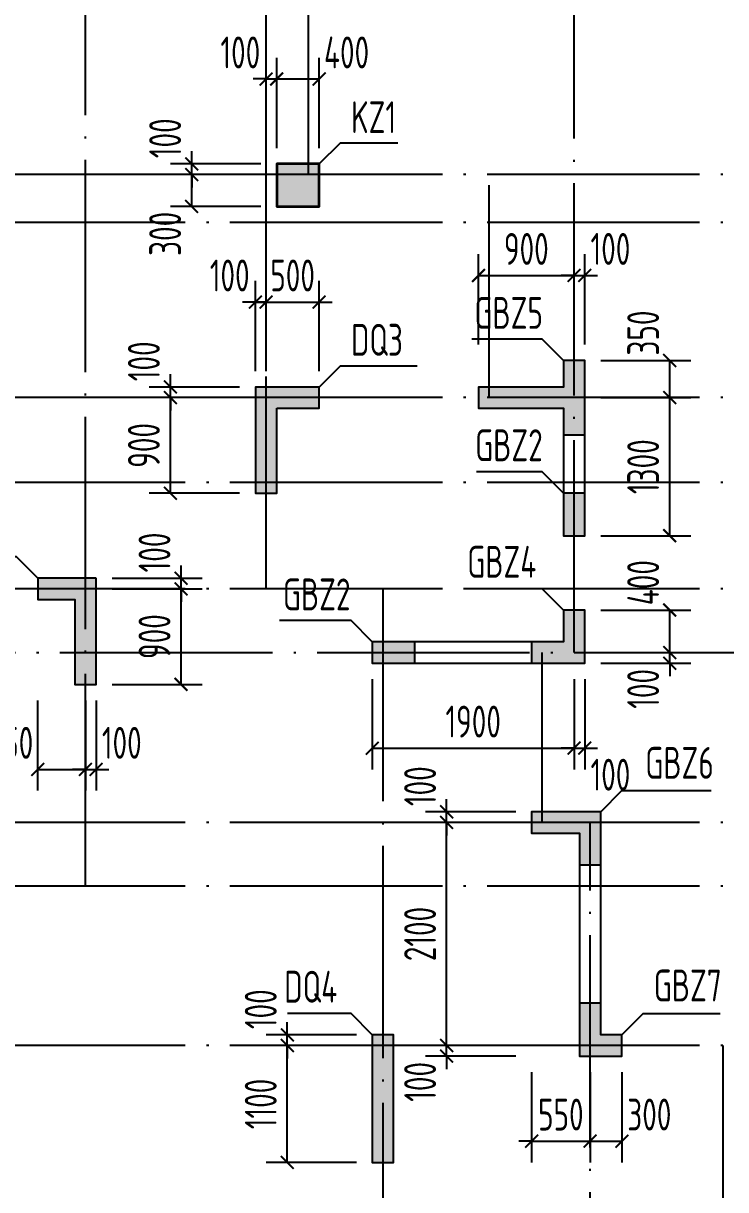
# Model space of a CAD drawing. Extents: x -1058961 to 23600, y -449123 to 2751847.
# Drawn here: x -439046 to -432434, y -46086 to -35105 of the extents above; entities that cross this region are included whole.
import ezdxf
from ezdxf.enums import TextEntityAlignment as Align

# ---------------------------------------------------------------- set-up
doc = ezdxf.new("R2010")
doc.units = 0
doc.header["$LTSCALE"] = 1000
doc.linetypes.add('DOTE', pattern=[2.42, 2, -0.2, 0.02, -0.2])
doc.layers.get('0').update_dxf_attribs({"linetype": 'CONTINUOUS'})
doc.layers.get('DEFPOINTS').update_dxf_attribs({"linetype": 'CONTINUOUS'})
for name, color, linetype in [('A-DOTE', 10, 'DOTE'), ('COLU_DE_TEXT', 7, 'CONTINUOUS'), ('LABEL', 1, 'CONTINUOUS'), ('S-Q墙实线', 6, 'CONTINUOUS'), ('S-Q墙标注', 3, 'CONTINUOUS'), ('S-X详图填充', 252, 'CONTINUOUS'), ('S-X详图实线', 4, 'CONTINUOUS'), ('S-Z柱实线', 6, 'CONTINUOUS'), ('S-Z柱编号', 6, 'CONTINUOUS')]:
    doc.layers.add(name, color=color, linetype=linetype)
doc.styles.add('TSSD_REIN', font='tssdeng.shx', dxfattribs={"width": 0.7, "height": 300, "bigfont": 'tssdchn.shx'})
doc.styles.add('结构文字', font='zstxt.shx', dxfattribs={"width": 0.7, "bigfont": 'zshz.shx'})
doc.dimstyles.new('STRUCK', dxfattribs={"dimtxt": 400, "dimasz": 121, "dimexe": 200, "dimexo": 150, "dimgap": 115, "dimtad": 1, "dimdec": 0, "dimdsep": 46, "dimtxsty": '结构文字', "dimblk": 'ARCHTICK', "dimcen": 400, "dimclrd": 3, "dimclre": 3, "dimclrt": 7, "dimadec": 0, "dimazin": 0, "dimtfac": 1, "dimtdec": 0, "dimtix": 1, "dimtmove": 2, "dimatfit": 3, "dimldrblk": '_DIMX', "dimfxl": 0, "dimtolj": 1, "dimtzin": 0, "dimarcsym": 0})

# ---------------------------------------------------------------- blocks, each defined once
blk = doc.blocks.new('20210726.16350016')
at = {"layer": 'A-DOTE'}
for p, q in [((11100, 10900), (11100, 21100)), ((12800, 13700), (12800, 21100)), ((13200, 17600), (13200, 21100)), ((15700, 13100.3), (15700, 21100)), ((55600, 17600), (3600, 17600)), ((14900, 15500), (14900, 17600)), ((55600, 17150), (3600, 17150)), ((55600, 15500), (3600, 15500)), ((55600, 14700), (3600, 14700)), ((55600, 13700), (3600, 13700)), ((13900.2, 13700), (13900, 3600)), ((3600, 13100.3), (55600, 13100.3)), ((15400, 11500), (15400, 13100)), ((55600, 11500), (3600, 11500)), ((15850, 3600), (15850, 11500)), ((55600, 10900), (3600, 10900)), ((55600, 9400), (3600, 9400)), ((17100, 9400), (17100, 3600))]:
    blk.add_line(p, q, dxfattribs=at)
blk = doc.blocks.new('_ArchTick')
at = {"color": 0, "linetype": 'ByBlock', "const_width": 0.15}
blk.add_lwpolyline([(-0.5, -0.5), (0.5, 0.5)], dxfattribs=at)
blk = doc.blocks.new('*D430')
at = {"layer": 'DEFPOINTS', "color": 0}
for p in [(-436561, -44729), (-435761, -44729), (-435761, -45829)]:
    blk.add_point(p, dxfattribs=at)
at = {"layer": 'S-Q墙标注', "color": 3, "lineweight": -2}
for p, q in [((-435911, -44729), (-436761, -44729)), ((-436561, -45829), (-436561, -44729)), ((-435911, -45829), (-436761, -45829))]:
    blk.add_line(p, q, dxfattribs=at)
at = {"layer": 'S-Q墙标注', "color": 3, "lineweight": -2, "xscale": 121, "yscale": 121, "zscale": 121}
for p, rotation in [((-436561, -44729), 90), ((-436561, -45829), 270)]:
    blk.add_blockref('_ArchTick', p, dxfattribs=dict(at, rotation=rotation))
at = {"layer": 'S-Q墙标注', "color": 7, "insert": (-436811, -45279), "char_height": 300, "attachment_point": 5, "rotation": 90, "style": 'TSSD_REIN'}
blk.add_mtext('\\A1;1100', dxfattribs=at)
blk = doc.blocks.new('_DIMX')
blk.add_line((-150, 0), (150, 0))
at = {"const_width": 50}
blk.add_lwpolyline([(-70, -70), (70, 70)], dxfattribs=at)
blk = doc.blocks.new('*D431')
at = {"layer": 'DEFPOINTS', "color": 0}
for p in [(-436561, -44629), (-435761, -44629), (-435761, -44729)]:
    blk.add_point(p, dxfattribs=at)
at = {"layer": 'S-Q墙标注', "color": 3, "lineweight": -2}
for p, q in [((-436561, -44629), (-436561, -44508)), ((-435911, -44629), (-436761, -44629)), ((-436561, -44729), (-436561, -44629)), ((-435911, -44729), (-436761, -44729)), ((-436561, -44729), (-436561, -44850))]:
    blk.add_line(p, q, dxfattribs=at)
at = {"layer": 'S-Q墙标注', "color": 3, "lineweight": -2, "xscale": 121, "yscale": 121, "zscale": 121}
for p, rotation in [((-436561, -44629), 270), ((-436561, -44729), 90)]:
    blk.add_blockref('_ArchTick', p, dxfattribs=dict(at, rotation=rotation))
at = {"layer": 'S-Q墙标注', "color": 7, "insert": (-436811, -44387), "char_height": 300, "attachment_point": 5, "rotation": 90, "style": 'TSSD_REIN'}
blk.add_mtext('\\A1;100', dxfattribs=at)
blk = doc.blocks.new('*D440')
at = {"layer": 'DEFPOINTS', "color": 0}
for p in [(-438361, -40429), (-437561, -40429), (-438361, -41329)]:
    blk.add_point(p, dxfattribs=at)
at = {"layer": 'S-Q墙标注', "color": 3, "lineweight": -2}
for p, q in [((-438211, -40429), (-437361, -40429)), ((-437561, -41329), (-437561, -40429)), ((-438211, -41329), (-437361, -41329))]:
    blk.add_line(p, q, dxfattribs=at)
at = {"layer": 'S-Q墙标注', "color": 3, "lineweight": -2, "xscale": 121, "yscale": 121, "zscale": 121}
for p, rotation in [((-437561, -40429), 90), ((-437561, -41329), 270)]:
    blk.add_blockref('_ArchTick', p, dxfattribs=dict(at, rotation=rotation))
at = {"layer": 'S-Q墙标注', "color": 7, "insert": (-437811, -40879), "char_height": 300, "attachment_point": 5, "rotation": 90, "style": 'TSSD_REIN'}
blk.add_mtext('\\A1;900', dxfattribs=at)
blk = doc.blocks.new('*D441')
at = {"layer": 'DEFPOINTS', "color": 0}
for p in [(-438361, -40329), (-437561, -40329), (-438361, -40429)]:
    blk.add_point(p, dxfattribs=at)
at = {"layer": 'S-Q墙标注', "color": 3, "lineweight": -2}
for p, q in [((-437561, -40329), (-437561, -40208)), ((-438211, -40329), (-437361, -40329)), ((-437561, -40429), (-437561, -40329)), ((-438211, -40429), (-437361, -40429)), ((-437561, -40429), (-437561, -40550))]:
    blk.add_line(p, q, dxfattribs=at)
at = {"layer": 'S-Q墙标注', "color": 3, "lineweight": -2, "xscale": 121, "yscale": 121, "zscale": 121}
for p, rotation in [((-437561, -40329), 270), ((-437561, -40429), 90)]:
    blk.add_blockref('_ArchTick', p, dxfattribs=dict(at, rotation=rotation))
at = {"layer": 'S-Q墙标注', "color": 7, "insert": (-437811, -40087), "char_height": 300, "attachment_point": 5, "rotation": 90, "style": 'TSSD_REIN'}
blk.add_mtext('\\A1;100', dxfattribs=at)
blk = doc.blocks.new('*D442')
at = {"layer": 'DEFPOINTS', "color": 0}
for p in [(-438911, -41329), (-438461, -41329), (-438461, -42129)]:
    blk.add_point(p, dxfattribs=at)
at = {"layer": 'S-Q墙标注', "color": 3, "lineweight": -2}
for p, q in [((-438911, -41479), (-438911, -42329)), ((-438461, -41479), (-438461, -42329)), ((-438911, -42129), (-438461, -42129))]:
    blk.add_line(p, q, dxfattribs=at)
at = {"layer": 'S-Q墙标注', "color": 3, "lineweight": -2, "xscale": 121, "yscale": 121, "zscale": 121, "rotation": 180}
blk.add_blockref('_ArchTick', (-438911, -42129), dxfattribs=at)
at = {"layer": 'S-Q墙标注', "color": 3, "lineweight": -2, "xscale": 121, "yscale": 121, "zscale": 121}
blk.add_blockref('_ArchTick', (-438461, -42129), dxfattribs=at)
at = {"layer": 'S-Q墙标注', "color": 7, "insert": (-439169, -41879), "char_height": 300, "attachment_point": 5, "style": 'TSSD_REIN'}
blk.add_mtext('\\A1;450', dxfattribs=at)
blk = doc.blocks.new('*D443')
at = {"layer": 'DEFPOINTS', "color": 0}
for p in [(-438461, -41329), (-438361, -41329), (-438361, -42129)]:
    blk.add_point(p, dxfattribs=at)
at = {"layer": 'S-Q墙标注', "color": 3, "lineweight": -2}
for p, q in [((-438461, -41479), (-438461, -42329)), ((-438361, -41479), (-438361, -42329)), ((-438461, -42129), (-438582, -42129)), ((-438461, -42129), (-438361, -42129)), ((-438361, -42129), (-438240, -42129))]:
    blk.add_line(p, q, dxfattribs=at)
at = {"layer": 'S-Q墙标注', "color": 3, "lineweight": -2, "xscale": 121, "yscale": 121, "zscale": 121}
blk.add_blockref('_ArchTick', (-438461, -42129), dxfattribs=at)
at = {"layer": 'S-Q墙标注', "color": 3, "lineweight": -2, "xscale": 121, "yscale": 121, "zscale": 121, "rotation": 180}
blk.add_blockref('_ArchTick', (-438361, -42129), dxfattribs=at)
at = {"layer": 'S-Q墙标注', "color": 7, "insert": (-438119, -41879), "char_height": 300, "attachment_point": 5, "style": 'TSSD_REIN'}
blk.add_mtext('\\A1;100', dxfattribs=at)
blk = doc.blocks.new('*D444')
at = {"layer": 'DEFPOINTS', "color": 0}
for p in [(-433761, -41029), (-432961, -41029), (-433761, -41129)]:
    blk.add_point(p, dxfattribs=at)
at = {"layer": 'S-Q墙标注', "color": 3, "lineweight": -2}
for p, q in [((-432961, -41029), (-432961, -40908)), ((-433611, -41029), (-432761, -41029)), ((-432961, -41129), (-432961, -41029)), ((-433611, -41129), (-432761, -41129)), ((-432961, -41129), (-432961, -41250))]:
    blk.add_line(p, q, dxfattribs=at)
at = {"layer": 'S-Q墙标注', "color": 3, "lineweight": -2, "xscale": 121, "yscale": 121, "zscale": 121}
for p, rotation in [((-432961, -41029), 270), ((-432961, -41129), 90)]:
    blk.add_blockref('_ArchTick', p, dxfattribs=dict(at, rotation=rotation))
at = {"layer": 'S-Q墙标注', "color": 7, "insert": (-433211, -41371), "char_height": 300, "attachment_point": 5, "rotation": 90, "style": 'TSSD_REIN'}
blk.add_mtext('\\A1;100', dxfattribs=at)
blk = doc.blocks.new('*D445')
at = {"layer": 'DEFPOINTS', "color": 0}
for p in [(-433761, -40629), (-432961, -40629), (-433761, -41029)]:
    blk.add_point(p, dxfattribs=at)
at = {"layer": 'S-Q墙标注', "color": 3, "lineweight": -2}
for p, q in [((-433611, -40629), (-432761, -40629)), ((-432961, -41029), (-432961, -40629)), ((-433611, -41029), (-432761, -41029))]:
    blk.add_line(p, q, dxfattribs=at)
at = {"layer": 'S-Q墙标注', "color": 3, "lineweight": -2, "xscale": 121, "yscale": 121, "zscale": 121}
for p, rotation in [((-432961, -40629), 90), ((-432961, -41029), 270)]:
    blk.add_blockref('_ArchTick', p, dxfattribs=dict(at, rotation=rotation))
at = {"layer": 'S-Q墙标注', "color": 7, "insert": (-433211, -40371), "char_height": 300, "attachment_point": 5, "rotation": 90, "style": 'TSSD_REIN'}
blk.add_mtext('\\A1;400', dxfattribs=at)
blk = doc.blocks.new('*D446')
at = {"layer": 'DEFPOINTS', "color": 0}
for p in [(-435761, -41129), (-433861, -41129), (-433861, -41929)]:
    blk.add_point(p, dxfattribs=at)
at = {"layer": 'S-Q墙标注', "color": 3, "lineweight": -2}
for p, q in [((-435761, -41279), (-435761, -42129)), ((-433861, -41279), (-433861, -42129)), ((-435761, -41929), (-433861, -41929))]:
    blk.add_line(p, q, dxfattribs=at)
at = {"layer": 'S-Q墙标注', "color": 3, "lineweight": -2, "xscale": 121, "yscale": 121, "zscale": 121, "rotation": 180}
blk.add_blockref('_ArchTick', (-435761, -41929), dxfattribs=at)
at = {"layer": 'S-Q墙标注', "color": 3, "lineweight": -2, "xscale": 121, "yscale": 121, "zscale": 121}
blk.add_blockref('_ArchTick', (-433861, -41929), dxfattribs=at)
at = {"layer": 'S-Q墙标注', "color": 7, "insert": (-434811, -41679), "char_height": 300, "attachment_point": 5, "style": 'TSSD_REIN'}
blk.add_mtext('\\A1;1900', dxfattribs=at)
blk = doc.blocks.new('*D447')
at = {"layer": 'DEFPOINTS', "color": 0}
for p in [(-433861, -41129), (-433761, -41129), (-433761, -41929)]:
    blk.add_point(p, dxfattribs=at)
at = {"layer": 'S-Q墙标注', "color": 3, "lineweight": -2}
for p, q in [((-433861, -41279), (-433861, -42129)), ((-433761, -41279), (-433761, -42129)), ((-433861, -41929), (-433982, -41929)), ((-433861, -41929), (-433761, -41929)), ((-433761, -41929), (-433640, -41929))]:
    blk.add_line(p, q, dxfattribs=at)
at = {"layer": 'S-Q墙标注', "color": 3, "lineweight": -2, "xscale": 121, "yscale": 121, "zscale": 121}
blk.add_blockref('_ArchTick', (-433861, -41929), dxfattribs=at)
at = {"layer": 'S-Q墙标注', "color": 3, "lineweight": -2, "xscale": 121, "yscale": 121, "zscale": 121, "rotation": 180}
blk.add_blockref('_ArchTick', (-433761, -41929), dxfattribs=at)
at = {"layer": 'S-Q墙标注', "color": 7, "insert": (-433519, -42179), "char_height": 300, "attachment_point": 5, "style": 'TSSD_REIN'}
blk.add_mtext('\\A1;100', dxfattribs=at)
blk = doc.blocks.new('*D448')
at = {"layer": 'DEFPOINTS', "color": 0}
for p in [(-437661, -38629), (-436861, -38629), (-436861, -39529)]:
    blk.add_point(p, dxfattribs=at)
at = {"layer": 'S-Q墙标注', "color": 3, "lineweight": -2}
for p, q in [((-437011, -38629), (-437861, -38629)), ((-437661, -39529), (-437661, -38629)), ((-437011, -39529), (-437861, -39529))]:
    blk.add_line(p, q, dxfattribs=at)
at = {"layer": 'S-Q墙标注', "color": 3, "lineweight": -2, "xscale": 121, "yscale": 121, "zscale": 121}
for p, rotation in [((-437661, -38629), 90), ((-437661, -39529), 270)]:
    blk.add_blockref('_ArchTick', p, dxfattribs=dict(at, rotation=rotation))
at = {"layer": 'S-Q墙标注', "color": 7, "insert": (-437911, -39079), "char_height": 300, "attachment_point": 5, "rotation": 90, "style": 'TSSD_REIN'}
blk.add_mtext('\\A1;900', dxfattribs=at)
blk = doc.blocks.new('*D449')
at = {"layer": 'DEFPOINTS', "color": 0}
for p in [(-437661, -38529), (-436861, -38529), (-436861, -38629)]:
    blk.add_point(p, dxfattribs=at)
at = {"layer": 'S-Q墙标注', "color": 3, "lineweight": -2}
for p, q in [((-437661, -38529), (-437661, -38408)), ((-437011, -38529), (-437861, -38529)), ((-437661, -38629), (-437661, -38529)), ((-437011, -38629), (-437861, -38629)), ((-437661, -38629), (-437661, -38750))]:
    blk.add_line(p, q, dxfattribs=at)
at = {"layer": 'S-Q墙标注', "color": 3, "lineweight": -2, "xscale": 121, "yscale": 121, "zscale": 121}
for p, rotation in [((-437661, -38529), 270), ((-437661, -38629), 90)]:
    blk.add_blockref('_ArchTick', p, dxfattribs=dict(at, rotation=rotation))
at = {"layer": 'S-Q墙标注', "color": 7, "insert": (-437911, -38287), "char_height": 300, "attachment_point": 5, "rotation": 90, "style": 'TSSD_REIN'}
blk.add_mtext('\\A1;100', dxfattribs=at)
blk = doc.blocks.new('*D450')
at = {"layer": 'DEFPOINTS', "color": 0}
for p in [(-436761, -37729), (-436861, -38529), (-436761, -38529)]:
    blk.add_point(p, dxfattribs=at)
at = {"layer": 'S-Q墙标注', "color": 3, "lineweight": -2}
for p, q in [((-436861, -38379), (-436861, -37529)), ((-436761, -38379), (-436761, -37529)), ((-436861, -37729), (-436982, -37729)), ((-436861, -37729), (-436761, -37729)), ((-436761, -37729), (-436640, -37729))]:
    blk.add_line(p, q, dxfattribs=at)
at = {"layer": 'S-Q墙标注', "color": 3, "lineweight": -2, "xscale": 121, "yscale": 121, "zscale": 121}
blk.add_blockref('_ArchTick', (-436861, -37729), dxfattribs=at)
at = {"layer": 'S-Q墙标注', "color": 3, "lineweight": -2, "xscale": 121, "yscale": 121, "zscale": 121, "rotation": 180}
blk.add_blockref('_ArchTick', (-436761, -37729), dxfattribs=at)
at = {"layer": 'S-Q墙标注', "color": 7, "insert": (-437103, -37479), "char_height": 300, "attachment_point": 5, "style": 'TSSD_REIN'}
blk.add_mtext('\\A1;100', dxfattribs=at)
blk = doc.blocks.new('*D451')
at = {"layer": 'DEFPOINTS', "color": 0}
for p in [(-436261, -37729), (-436761, -38529), (-436261, -38529)]:
    blk.add_point(p, dxfattribs=at)
at = {"layer": 'S-Q墙标注', "color": 3, "lineweight": -2}
for p, q in [((-436761, -38379), (-436761, -37529)), ((-436261, -38379), (-436261, -37529)), ((-436761, -37729), (-436882, -37729)), ((-436761, -37729), (-436261, -37729)), ((-436261, -37729), (-436140, -37729))]:
    blk.add_line(p, q, dxfattribs=at)
at = {"layer": 'S-Q墙标注', "color": 3, "lineweight": -2, "xscale": 121, "yscale": 121, "zscale": 121}
blk.add_blockref('_ArchTick', (-436761, -37729), dxfattribs=at)
at = {"layer": 'S-Q墙标注', "color": 3, "lineweight": -2, "xscale": 121, "yscale": 121, "zscale": 121, "rotation": 180}
blk.add_blockref('_ArchTick', (-436261, -37729), dxfattribs=at)
at = {"layer": 'S-Q墙标注', "color": 7, "insert": (-436511, -37479), "char_height": 300, "attachment_point": 5, "style": 'TSSD_REIN'}
blk.add_mtext('\\A1;500', dxfattribs=at)
blk = doc.blocks.new('*D452')
at = {"layer": 'DEFPOINTS', "color": 0}
for p in [(-435061, -44729), (-434261, -44729), (-434261, -44829)]:
    blk.add_point(p, dxfattribs=at)
at = {"layer": 'S-Q墙标注', "color": 3, "lineweight": -2}
for p, q in [((-435061, -44729), (-435061, -44608)), ((-434411, -44729), (-435261, -44729)), ((-435061, -44829), (-435061, -44729)), ((-434411, -44829), (-435261, -44829)), ((-435061, -44829), (-435061, -44950))]:
    blk.add_line(p, q, dxfattribs=at)
at = {"layer": 'S-Q墙标注', "color": 3, "lineweight": -2, "xscale": 121, "yscale": 121, "zscale": 121}
for p, rotation in [((-435061, -44729), 270), ((-435061, -44829), 90)]:
    blk.add_blockref('_ArchTick', p, dxfattribs=dict(at, rotation=rotation))
at = {"layer": 'S-Q墙标注', "color": 7, "insert": (-435311, -45071), "char_height": 300, "attachment_point": 5, "rotation": 90, "style": 'TSSD_REIN'}
blk.add_mtext('\\A1;100', dxfattribs=at)
blk = doc.blocks.new('*D453')
at = {"layer": 'DEFPOINTS', "color": 0}
for p in [(-435061, -42629), (-434261, -42629), (-434261, -44729)]:
    blk.add_point(p, dxfattribs=at)
at = {"layer": 'S-Q墙标注', "color": 3, "lineweight": -2}
for p, q in [((-434411, -42629), (-435261, -42629)), ((-435061, -44729), (-435061, -42629)), ((-434411, -44729), (-435261, -44729))]:
    blk.add_line(p, q, dxfattribs=at)
at = {"layer": 'S-Q墙标注', "color": 3, "lineweight": -2, "xscale": 121, "yscale": 121, "zscale": 121}
for p, rotation in [((-435061, -42629), 90), ((-435061, -44729), 270)]:
    blk.add_blockref('_ArchTick', p, dxfattribs=dict(at, rotation=rotation))
at = {"layer": 'S-Q墙标注', "color": 7, "insert": (-435311, -43679), "char_height": 300, "attachment_point": 5, "rotation": 90, "style": 'TSSD_REIN'}
blk.add_mtext('\\A1;2100', dxfattribs=at)
blk = doc.blocks.new('*D454')
at = {"layer": 'DEFPOINTS', "color": 0}
for p in [(-435061, -42529), (-434261, -42529), (-434261, -42629)]:
    blk.add_point(p, dxfattribs=at)
at = {"layer": 'S-Q墙标注', "color": 3, "lineweight": -2}
for p, q in [((-435061, -42529), (-435061, -42408)), ((-434411, -42529), (-435261, -42529)), ((-435061, -42629), (-435061, -42529)), ((-434411, -42629), (-435261, -42629)), ((-435061, -42629), (-435061, -42750))]:
    blk.add_line(p, q, dxfattribs=at)
at = {"layer": 'S-Q墙标注', "color": 3, "lineweight": -2, "xscale": 121, "yscale": 121, "zscale": 121}
for p, rotation in [((-435061, -42529), 270), ((-435061, -42629), 90)]:
    blk.add_blockref('_ArchTick', p, dxfattribs=dict(at, rotation=rotation))
at = {"layer": 'S-Q墙标注', "color": 7, "insert": (-435311, -42287), "char_height": 300, "attachment_point": 5, "rotation": 90, "style": 'TSSD_REIN'}
blk.add_mtext('\\A1;100', dxfattribs=at)
blk = doc.blocks.new('*D1038')
at = {"layer": 'DEFPOINTS', "color": 0}
for p in [(-434261, -44829), (-433711, -44829), (-433711, -45629)]:
    blk.add_point(p, dxfattribs=at)
at = {"layer": 'S-Q墙标注', "color": 3, "lineweight": -2}
for p, q in [((-434261, -44979), (-434261, -45829)), ((-433711, -44979), (-433711, -45829)), ((-434261, -45629), (-434382, -45629)), ((-434261, -45629), (-433711, -45629)), ((-433711, -45629), (-433590, -45629))]:
    blk.add_line(p, q, dxfattribs=at)
at = {"layer": 'S-Q墙标注', "color": 3, "lineweight": -2, "xscale": 121, "yscale": 121, "zscale": 121}
blk.add_blockref('_ArchTick', (-434261, -45629), dxfattribs=at)
at = {"layer": 'S-Q墙标注', "color": 3, "lineweight": -2, "xscale": 121, "yscale": 121, "zscale": 121, "rotation": 180}
blk.add_blockref('_ArchTick', (-433711, -45629), dxfattribs=at)
at = {"layer": 'S-Q墙标注', "color": 7, "insert": (-433986, -45379), "char_height": 300, "attachment_point": 5, "style": 'TSSD_REIN'}
blk.add_mtext('\\A1;550', dxfattribs=at)
blk = doc.blocks.new('*D1039')
at = {"layer": 'DEFPOINTS', "color": 0}
for p in [(-433711, -44829), (-433411, -44829), (-433411, -45629)]:
    blk.add_point(p, dxfattribs=at)
at = {"layer": 'S-Q墙标注', "color": 3, "lineweight": -2}
for p, q in [((-433711, -44979), (-433711, -45829)), ((-433411, -44979), (-433411, -45829)), ((-433711, -45629), (-433411, -45629))]:
    blk.add_line(p, q, dxfattribs=at)
at = {"layer": 'S-Q墙标注', "color": 3, "lineweight": -2, "xscale": 121, "yscale": 121, "zscale": 121, "rotation": 180}
blk.add_blockref('_ArchTick', (-433711, -45629), dxfattribs=at)
at = {"layer": 'S-Q墙标注', "color": 3, "lineweight": -2, "xscale": 121, "yscale": 121, "zscale": 121}
blk.add_blockref('_ArchTick', (-433411, -45629), dxfattribs=at)
at = {"layer": 'S-Q墙标注', "color": 7, "insert": (-433153, -45379), "char_height": 300, "attachment_point": 5, "style": 'TSSD_REIN'}
blk.add_mtext('\\A1;300', dxfattribs=at)
blk = doc.blocks.new('*D1124')
at = {"layer": 'DEFPOINTS', "color": 0}
for p in [(-437461, -36429), (-436661, -36429), (-436661, -36529)]:
    blk.add_point(p, dxfattribs=at)
at = {"layer": 'S-Q墙标注', "color": 3, "lineweight": -2}
for p, q in [((-437461, -36429), (-437461, -36308)), ((-436811, -36429), (-437661, -36429)), ((-437461, -36529), (-437461, -36429)), ((-436811, -36529), (-437661, -36529)), ((-437461, -36529), (-437461, -36650))]:
    blk.add_line(p, q, dxfattribs=at)
at = {"layer": 'S-Q墙标注', "color": 3, "lineweight": -2, "xscale": 121, "yscale": 121, "zscale": 121}
for p, rotation in [((-437461, -36429), 270), ((-437461, -36529), 90)]:
    blk.add_blockref('_ArchTick', p, dxfattribs=dict(at, rotation=rotation))
at = {"layer": 'S-Q墙标注', "color": 7, "insert": (-437711, -36187), "char_height": 300, "attachment_point": 5, "rotation": 90, "style": 'TSSD_REIN'}
blk.add_mtext('\\A1;100', dxfattribs=at)
blk = doc.blocks.new('*D1127')
at = {"layer": 'DEFPOINTS', "color": 0}
for p in [(-437461, -36529), (-436661, -36529), (-436661, -36829)]:
    blk.add_point(p, dxfattribs=at)
at = {"layer": 'S-Q墙标注', "color": 3, "lineweight": -2}
for p, q in [((-436811, -36529), (-437661, -36529)), ((-437461, -36829), (-437461, -36529)), ((-436811, -36829), (-437661, -36829))]:
    blk.add_line(p, q, dxfattribs=at)
at = {"layer": 'S-Q墙标注', "color": 3, "lineweight": -2, "xscale": 121, "yscale": 121, "zscale": 121}
for p, rotation in [((-437461, -36529), 90), ((-437461, -36829), 270)]:
    blk.add_blockref('_ArchTick', p, dxfattribs=dict(at, rotation=rotation))
at = {"layer": 'S-Q墙标注', "color": 7, "insert": (-437711, -37087), "char_height": 300, "attachment_point": 5, "rotation": 90, "style": 'TSSD_REIN'}
blk.add_mtext('\\A1;300', dxfattribs=at)
blk = doc.blocks.new('*D1128')
at = {"layer": 'DEFPOINTS', "color": 0}
for p in [(-436261, -35629), (-436661, -36429), (-436261, -36429)]:
    blk.add_point(p, dxfattribs=at)
at = {"layer": 'S-Q墙标注', "color": 3, "lineweight": -2}
for p, q in [((-436661, -36279), (-436661, -35429)), ((-436261, -36279), (-436261, -35429)), ((-436661, -35629), (-436261, -35629))]:
    blk.add_line(p, q, dxfattribs=at)
at = {"layer": 'S-Q墙标注', "color": 3, "lineweight": -2, "xscale": 121, "yscale": 121, "zscale": 121, "rotation": 180}
blk.add_blockref('_ArchTick', (-436661, -35629), dxfattribs=at)
at = {"layer": 'S-Q墙标注', "color": 3, "lineweight": -2, "xscale": 121, "yscale": 121, "zscale": 121}
blk.add_blockref('_ArchTick', (-436261, -35629), dxfattribs=at)
at = {"layer": 'S-Q墙标注', "color": 7, "insert": (-436003, -35379), "char_height": 300, "attachment_point": 5, "style": 'TSSD_REIN'}
blk.add_mtext('\\A1;400', dxfattribs=at)
blk = doc.blocks.new('*D1129')
at = {"layer": 'DEFPOINTS', "color": 0}
for p in [(-436661, -35629), (-436761, -36429), (-436661, -36429)]:
    blk.add_point(p, dxfattribs=at)
at = {"layer": 'S-Q墙标注', "color": 3, "lineweight": -2}
for p, q in [((-436761, -36279), (-436761, -35429)), ((-436661, -36279), (-436661, -35429)), ((-436761, -35629), (-436882, -35629)), ((-436761, -35629), (-436661, -35629)), ((-436661, -35629), (-436540, -35629))]:
    blk.add_line(p, q, dxfattribs=at)
at = {"layer": 'S-Q墙标注', "color": 3, "lineweight": -2, "xscale": 121, "yscale": 121, "zscale": 121}
blk.add_blockref('_ArchTick', (-436761, -35629), dxfattribs=at)
at = {"layer": 'S-Q墙标注', "color": 3, "lineweight": -2, "xscale": 121, "yscale": 121, "zscale": 121, "rotation": 180}
blk.add_blockref('_ArchTick', (-436661, -35629), dxfattribs=at)
at = {"layer": 'S-Q墙标注', "color": 7, "insert": (-437003, -35379), "char_height": 300, "attachment_point": 5, "style": 'TSSD_REIN'}
blk.add_mtext('\\A1;100', dxfattribs=at)
blk = doc.blocks.new('*D1292')
at = {"layer": 'DEFPOINTS', "color": 0}
for p in [(-433761, -38629), (-432961, -38629), (-433761, -39929)]:
    blk.add_point(p, dxfattribs=at)
at = {"layer": 'S-Q墙标注', "color": 3, "lineweight": -2}
for p, q in [((-433611, -38629), (-432761, -38629)), ((-432961, -39929), (-432961, -38629)), ((-433611, -39929), (-432761, -39929))]:
    blk.add_line(p, q, dxfattribs=at)
at = {"layer": 'S-Q墙标注', "color": 3, "lineweight": -2, "xscale": 121, "yscale": 121, "zscale": 121}
for p, rotation in [((-432961, -38629), 90), ((-432961, -39929), 270)]:
    blk.add_blockref('_ArchTick', p, dxfattribs=dict(at, rotation=rotation))
at = {"layer": 'S-Q墙标注', "color": 7, "insert": (-433211, -39279), "char_height": 300, "attachment_point": 5, "rotation": 90, "style": 'TSSD_REIN'}
blk.add_mtext('\\A1;1300', dxfattribs=at)
blk = doc.blocks.new('*D1293')
at = {"layer": 'DEFPOINTS', "color": 0}
for p in [(-433761, -38279), (-432961, -38279), (-433761, -38629)]:
    blk.add_point(p, dxfattribs=at)
at = {"layer": 'S-Q墙标注', "color": 3, "lineweight": -2}
for p, q in [((-433611, -38279), (-432761, -38279)), ((-432961, -38629), (-432961, -38279)), ((-433611, -38629), (-432761, -38629))]:
    blk.add_line(p, q, dxfattribs=at)
at = {"layer": 'S-Q墙标注', "color": 3, "lineweight": -2, "xscale": 121, "yscale": 121, "zscale": 121}
for p, rotation in [((-432961, -38279), 90), ((-432961, -38629), 270)]:
    blk.add_blockref('_ArchTick', p, dxfattribs=dict(at, rotation=rotation))
at = {"layer": 'S-Q墙标注', "color": 7, "insert": (-433211, -38021), "char_height": 300, "attachment_point": 5, "rotation": 90, "style": 'TSSD_REIN'}
blk.add_mtext('\\A1;350', dxfattribs=at)
blk = doc.blocks.new('*D1294')
at = {"layer": 'DEFPOINTS', "color": 0}
for p in [(-433861, -37479), (-434761, -38279), (-433861, -38279)]:
    blk.add_point(p, dxfattribs=at)
at = {"layer": 'S-Q墙标注', "color": 3, "lineweight": -2}
for p, q in [((-434761, -38129), (-434761, -37279)), ((-433861, -38129), (-433861, -37279)), ((-434761, -37479), (-433861, -37479))]:
    blk.add_line(p, q, dxfattribs=at)
at = {"layer": 'S-Q墙标注', "color": 3, "lineweight": -2, "xscale": 121, "yscale": 121, "zscale": 121, "rotation": 180}
blk.add_blockref('_ArchTick', (-434761, -37479), dxfattribs=at)
at = {"layer": 'S-Q墙标注', "color": 3, "lineweight": -2, "xscale": 121, "yscale": 121, "zscale": 121}
blk.add_blockref('_ArchTick', (-433861, -37479), dxfattribs=at)
at = {"layer": 'S-Q墙标注', "color": 7, "insert": (-434311, -37229), "char_height": 300, "attachment_point": 5, "style": 'TSSD_REIN'}
blk.add_mtext('\\A1;900', dxfattribs=at)
blk = doc.blocks.new('*D1295')
at = {"layer": 'DEFPOINTS', "color": 0}
for p in [(-433761, -37479), (-433861, -38279), (-433761, -38279)]:
    blk.add_point(p, dxfattribs=at)
at = {"layer": 'S-Q墙标注', "color": 3, "lineweight": -2}
for p, q in [((-433861, -38129), (-433861, -37279)), ((-433761, -38129), (-433761, -37279)), ((-433861, -37479), (-433982, -37479)), ((-433861, -37479), (-433761, -37479)), ((-433761, -37479), (-433640, -37479))]:
    blk.add_line(p, q, dxfattribs=at)
at = {"layer": 'S-Q墙标注', "color": 3, "lineweight": -2, "xscale": 121, "yscale": 121, "zscale": 121}
blk.add_blockref('_ArchTick', (-433861, -37479), dxfattribs=at)
at = {"layer": 'S-Q墙标注', "color": 3, "lineweight": -2, "xscale": 121, "yscale": 121, "zscale": 121, "rotation": 180}
blk.add_blockref('_ArchTick', (-433761, -37479), dxfattribs=at)
at = {"layer": 'S-Q墙标注', "color": 7, "insert": (-433519, -37229), "char_height": 300, "attachment_point": 5, "style": 'TSSD_REIN'}
blk.add_mtext('\\A1;100', dxfattribs=at)

msp = doc.modelspace()

# ---------------------------------------------------------------- hatches: boundary and pattern name
at = {"layer": 'S-X详图填充'}
h = msp.add_hatch(color=256, dxfattribs=at)
h.dxf.hatch_style = 1
h.paths.add_polyline_path([(-436260.87, -36428.88), (-436660.87, -36428.88), (-436660.87, -36828.88), (-436260.87, -36828.88)])
h = msp.add_hatch(color=256, dxfattribs=at)
h.dxf.hatch_style = 1
h.paths.add_polyline_path([(-433960.87, -38979.34), (-433760.87, -38979.34), (-433760.87, -38278.88), (-433960.87, -38278.88), (-433960.87, -38528.88), (-434760.99, -38528.88), (-434760.99, -38728.88), (-433960.87, -38728.88)])
h = msp.add_hatch(color=256, dxfattribs=at)
h.dxf.hatch_style = 1
h.paths.add_polyline_path([(-436660.87, -38728.88), (-436260.95, -38728.88), (-436260.95, -38528.88), (-436860.87, -38528.88), (-436860.87, -39528.88), (-436660.87, -39528.88)])
h = msp.add_hatch(color=256, dxfattribs=at)
h.dxf.hatch_style = 1
h.paths.add_polyline_path([(-433760.87, -39528.88), (-433960.87, -39528.88), (-433960.87, -39928.88), (-433760.87, -39928.88)])
h = msp.add_hatch(color=256, dxfattribs=at)
h.dxf.hatch_style = 1
h.paths.add_polyline_path([(-438360.86, -40328.88), (-438910.78, -40328.88), (-438910.78, -40528.88), (-438560.86, -40528.88), (-438560.86, -41328.88), (-438360.86, -41328.88)])
h = msp.add_hatch(color=256, dxfattribs=at)
h.dxf.hatch_style = 1
h.paths.add_polyline_path([(-434260.87, -40928.61), (-434260.87, -41128.61), (-433760.87, -41128.61), (-433760.87, -40628.61), (-433960.87, -40628.61), (-433960.87, -40928.61)])
h = msp.add_hatch(color=256, dxfattribs=at)
h.dxf.hatch_style = 1
h.paths.add_polyline_path([(-435360.86, -41128.61), (-435360.86, -40928.61), (-435760.86, -40928.61), (-435760.86, -41128.61)])
h = msp.add_hatch(color=256, dxfattribs=at)
h.dxf.hatch_style = 1
h.paths.add_polyline_path([(-433810.87, -43028.88), (-433610.87, -43028.88), (-433610.87, -42528.88), (-434260.93, -42528.88), (-434260.93, -42728.88), (-433810.87, -42728.88)])
h = msp.add_hatch(color=256, dxfattribs=at)
h.dxf.hatch_style = 1
h.paths.add_polyline_path([(-433610.87, -44328.88), (-433810.87, -44328.88), (-433810.87, -44828.88), (-433410.87, -44828.88), (-433410.87, -44628.88), (-433610.87, -44628.88)])
h = msp.add_hatch(color=256, dxfattribs=at)
h.dxf.hatch_style = 1
h.paths.add_polyline_path([(-435760.77, -45828.88), (-435560.77, -45828.88), (-435560.86, -44628.88), (-435760.86, -44628.88)])

# ---------------------------------------------------------------- linework, layer by layer
at = {"layer": 'LABEL'}
msp.add_lwpolyline([(-436260.87, -36428.88), (-436060.87, -36228.88), (-435521.92, -36228.88)], dxfattribs=at)
at = {"layer": 'S-Q墙实线'}
msp.add_lwpolyline([(-433760.87, -38628.88), (-433760.87, -38278.88), (-433960.87, -38278.88), (-433960.87, -38528.88), (-434760.99, -38528.88), (-434760.99, -38728.88), (-433960.87, -38728.88), (-433960.87, -39928.88), (-433760.87, -39928.88), (-433760.87, -38628.88)], dxfattribs=at)
for points in [[(-436660.87, -38728.88), (-436260.95, -38728.88), (-436260.95, -38528.88), (-436860.87, -38528.88), (-436860.87, -39528.88), (-436660.87, -39528.88)], [(-438360.86, -40328.88), (-438910.78, -40328.88), (-438910.78, -40528.88), (-438560.86, -40528.88), (-438560.86, -41328.88), (-438360.86, -41328.88)], [(-433760.87, -41128.61), (-433760.87, -40628.61), (-433960.87, -40628.61), (-433960.87, -40928.61), (-434160.93, -40928.61), (-435760.86, -40928.61), (-435760.86, -41128.61), (-434160.93, -41128.61)], [(-433610.87, -42528.88), (-434260.93, -42528.88), (-434260.93, -42728.88), (-433810.87, -42728.88), (-433810.87, -43228.88), (-433810.87, -44828.88), (-433410.87, -44828.88), (-433410.87, -44628.88), (-433610.87, -44628.88), (-433610.87, -43228.88)], [(-435560.86, -45828.88), (-435560.86, -44628.88), (-435760.86, -44628.88), (-435760.86, -45828.88)]]:
    msp.add_lwpolyline(points, close=True, dxfattribs=at)
at = {"layer": 'S-X详图实线'}
for points in [[(-436260.87, -36428.88), (-436660.87, -36428.88), (-436660.87, -36828.88), (-436260.87, -36828.88), (-436260.87, -36428.88)], [(-433960.87, -38979.34), (-433760.87, -38979.34), (-433760.87, -38278.88), (-433960.87, -38278.88), (-433960.87, -38528.88), (-434760.99, -38528.88), (-434760.99, -38728.88), (-433960.87, -38728.88), (-433960.87, -38728.88)], [(-436660.87, -38728.88), (-436260.95, -38728.88), (-436260.95, -38528.88), (-436860.87, -38528.88), (-436860.87, -39528.88), (-436660.87, -39528.88), (-436660.87, -38728.88)], [(-433760.87, -39528.88), (-433960.87, -39528.88), (-433960.87, -39928.88), (-433760.87, -39928.88), (-433760.87, -39528.88)], [(-438360.86, -40328.88), (-438910.78, -40328.88), (-438910.78, -40528.88), (-438560.86, -40528.88), (-438560.86, -41328.88), (-438360.86, -41328.88), (-438360.86, -40328.88)], [(-434260.87, -40928.61), (-434260.87, -41128.61), (-433760.87, -41128.61), (-433760.87, -40628.61), (-433960.87, -40628.61), (-433960.87, -40928.61), (-434260.87, -40928.61)], [(-435360.86, -41128.61), (-435360.86, -40928.61), (-435760.86, -40928.61), (-435760.86, -41128.61), (-435360.86, -41128.61)], [(-433810.87, -43028.88), (-433610.87, -43028.88), (-433610.87, -42528.88), (-434260.93, -42528.88), (-434260.93, -42728.88), (-433810.87, -42728.88), (-433810.87, -43028.88)], [(-433610.87, -44328.88), (-433810.87, -44328.88), (-433810.87, -44828.88), (-433410.87, -44828.88), (-433410.87, -44628.88), (-433610.87, -44628.88), (-433610.87, -44328.88)], [(-435760.77, -45828.88), (-435560.77, -45828.88), (-435560.86, -44628.88), (-435760.86, -44628.88), (-435760.86, -45028.88)]]:
    msp.add_lwpolyline(points, close=True, dxfattribs=at)
at = {"layer": 'S-Z柱实线', "lineweight": 35}
msp.add_lwpolyline([(-436260.87, -36428.88), (-436660.87, -36428.88), (-436660.87, -36828.88), (-436260.87, -36828.88)], close=True, dxfattribs=at)
at = {"layer": 'S-Z柱编号', "color": 7}
for points in [[(-433960.87, -38278.88), (-434160.87, -38078.88), (-434822.47, -38078.88)], [(-436260.95, -38528.88), (-436060.95, -38328.88), (-435339.42, -38328.88)], [(-433960.87, -39528.88), (-434160.87, -39328.88), (-434780.95, -39328.88)], [(-438910.78, -40328.88), (-439110.78, -40128.88), (-439739.2, -40128.88)], [(-433960.86, -40628.61), (-434160.86, -40428.61), (-434885.47, -40428.61)], [(-435760.86, -40928.61), (-435960.86, -40728.61), (-436635.26, -40728.61)], [(-433610.87, -42528.88), (-433410.87, -42328.88), (-432570.87, -42328.88)], [(-435760.62, -44628.88), (-435960.62, -44428.88), (-436558.13, -44428.88)], [(-433410.87, -44628.88), (-433210.87, -44428.88), (-432486.21, -44428.88)]]:
    msp.add_lwpolyline(points, dxfattribs=at)

# ---------------------------------------------------------------- block references
at = {"layer": 'A-DOTE'}
msp.add_blockref('20210726.16350016', (-449560.87, -54128.93), dxfattribs=at)

# ---------------------------------------------------------------- texts
at = {"layer": 'COLU_DE_TEXT', "style": 'TSSD_REIN', "width": 0.7}
msp.add_text('KZ1', height=300, dxfattribs=at).set_placement((-435960.87, -36228.88), align=Align.BOTTOM_LEFT)
at = {"layer": 'S-Z柱编号', "color": 7, "style": 'TSSD_REIN', "width": 0.7}
for s, p in [('GBZ5', (-434799.21, -38071.13)), ('DQ3', (-435960.95, -38324.44)), ('GBZ2', (-434792.55, -39317.17)), ('GBZ4', (-434866.63, -40414.4)), ('GBZ2', (-436602.01, -40721.47)), ('GBZ6', (-433190.57, -42307.66)), ('DQ4', (-436589.25, -44415.18)), ('GBZ7', (-433110.87, -44403.9))]:
    msp.add_text(s, height=300, dxfattribs=at).set_placement(p, align=Align.BOTTOM_LEFT)

# ---------------------------------------------------------------- dimensions: what is measured, and where the dimension line sits
at = {"layer": 'S-Q墙标注'}
for base, p1, p2, picture, middle in [((-436660.87, -35628.88), (-436760.87, -36428.88), (-436660.87, -36428.88), '*D1129', (-437002.79, -35378.88)), ((-436260.87, -35628.88), (-436660.87, -36428.88), (-436260.87, -36428.88), '*D1128', (-436002.79, -35378.88)), ((-433760.87, -37478.88), (-433860.88, -38278.88), (-433760.87, -38278.88), '*D1295', (-433518.94, -37228.88)), ((-436760.87, -37728.88), (-436860.87, -38528.88), (-436760.87, -38528.88), '*D450', (-437102.79, -37478.88)), ((-433760.87, -41928.61), (-433860.87, -41128.61), (-433760.87, -41128.61), '*D447', (-433518.94, -42178.61)), ((-438460.87, -42128.88), (-438910.78, -41328.88), (-438460.87, -41328.88), '*D442', (-439168.85, -41878.88)), ((-438360.86, -42128.88), (-438460.87, -41328.88), (-438360.86, -41328.88), '*D443', (-438118.93, -41878.88)), ((-433410.86, -45628.91), (-433710.86, -44828.91), (-433410.86, -44828.91), '*D1039', (-433152.78, -45378.91))]:
    dim = msp.add_linear_dim(base=base, p1=p1, p2=p2, dimstyle='STRUCK', override={"dimtxt": 300, "dimgap": 100, "dimtxsty": 'TSSD_REIN'}, dxfattribs=at)
    dim.commit()
    dim.dimension.update_dxf_attribs({"geometry": picture, "text_midpoint": middle, "dimtype": 160})
for base, p1, p2, picture, middle in [((-437460.87, -36428.88), (-436660.87, -36528.88), (-436660.87, -36428.88), '*D1124', (-437710.87, -36186.96)), ((-437460.87, -36528.88), (-436660.87, -36828.88), (-436660.87, -36528.88), '*D1127', (-437710.87, -37086.96)), ((-432960.87, -38278.88), (-433760.87, -38628.88), (-433760.87, -38278.88), '*D1293', (-433210.87, -38020.8)), ((-437660.87, -38528.88), (-436860.87, -38628.88), (-436860.87, -38528.88), '*D449', (-437910.87, -38286.96)), ((-437560.86, -40328.88), (-438360.86, -40428.88), (-438360.86, -40328.88), '*D441', (-437810.86, -40086.96)), ((-432960.87, -40628.61), (-433760.87, -41028.61), (-433760.87, -40628.61), '*D445', (-433210.87, -40370.54)), ((-432960.87, -41028.61), (-433760.87, -41128.61), (-433760.87, -41028.61), '*D444', (-433210.87, -41370.54)), ((-435060.93, -42528.88), (-434260.93, -42628.88), (-434260.93, -42528.88), '*D454', (-435310.93, -42286.96)), ((-436560.86, -44628.88), (-435760.86, -44728.88), (-435760.86, -44628.88), '*D431', (-436810.86, -44386.96)), ((-435060.93, -44728.88), (-434260.93, -44828.88), (-434260.93, -44728.88), '*D452', (-435310.93, -45070.8))]:
    dim = msp.add_linear_dim(base=base, p1=p1, p2=p2, angle=90, dimstyle='STRUCK', override={"dimtxt": 300, "dimgap": 100, "dimtxsty": 'TSSD_REIN'}, dxfattribs=at)
    dim.commit()
    dim.dimension.update_dxf_attribs({"geometry": picture, "text_midpoint": middle, "dimtype": 160})
for base, p1, p2, picture, middle in [((-433860.88, -37478.88), (-434760.99, -38278.88), (-433860.88, -38278.88), '*D1294', (-434310.93, -37228.88)), ((-436260.95, -37728.88), (-436760.87, -38528.88), (-436260.95, -38528.88), '*D451', (-436510.91, -37478.88)), ((-433860.87, -41928.61), (-435760.86, -41128.61), (-433860.87, -41128.61), '*D446', (-434810.87, -41678.61)), ((-433710.86, -45628.91), (-434260.87, -44828.77), (-433710.86, -44828.91), '*D1038', (-433985.86, -45378.91))]:
    dim = msp.add_linear_dim(base=base, p1=p1, p2=p2, dimstyle='STRUCK', override={"dimtxt": 300, "dimgap": 100, "dimtxsty": 'TSSD_REIN'}, dxfattribs=at)
    dim.commit()
    dim.dimension.update_dxf_attribs({"geometry": picture, "text_midpoint": middle})
for base, p1, p2, picture, middle in [((-437660.87, -38628.88), (-436860.87, -39528.88), (-436860.87, -38628.88), '*D448', (-437910.87, -39078.88)), ((-432960.87, -38628.88), (-433760.87, -39928.88), (-433760.87, -38628.88), '*D1292', (-433210.87, -39278.88)), ((-437560.86, -40428.88), (-438360.86, -41328.88), (-438360.86, -40428.88), '*D440', (-437810.86, -40878.88)), ((-435060.93, -42628.88), (-434260.93, -44728.88), (-434260.93, -42628.88), '*D453', (-435310.93, -43678.88)), ((-436560.86, -44728.88), (-435760.86, -45828.88), (-435760.86, -44728.88), '*D430', (-436810.86, -45278.88))]:
    dim = msp.add_linear_dim(base=base, p1=p1, p2=p2, angle=90, dimstyle='STRUCK', override={"dimtxt": 300, "dimgap": 100, "dimtxsty": 'TSSD_REIN'}, dxfattribs=at)
    dim.commit()
    dim.dimension.update_dxf_attribs({"geometry": picture, "text_midpoint": middle})

doc.saveas('drawing.dxf')
